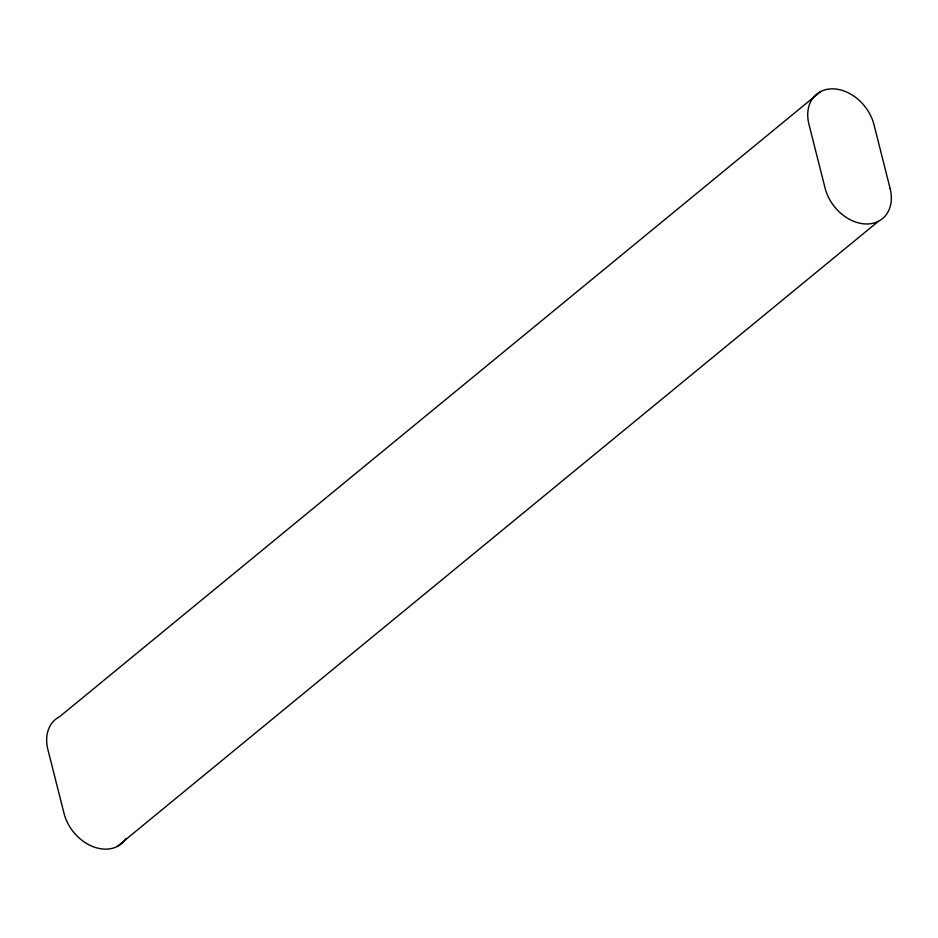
<?xml version="1.0" encoding="UTF-8"?>
<svg xmlns="http://www.w3.org/2000/svg" width="938" height="938" viewBox="0 0 938 938"><rect width="100%" height="100%" fill="white"/><g stroke="black" fill="none" stroke-linecap="round" stroke-linejoin="round"><path stroke-width="1.41" d="M820.691 91.525L59.61 716.691A39.115 29.524 50.6 0 0 47.873 749.497L64.065 813.504A39.115 29.524 50.6 0 0 92.44 846.404A39.115 29.524 50.6 0 0 125.891 838.795M117.309 846.475L878.39 221.309M890.127 188.503L873.935 124.496A39.115 29.524 50.6 0 0 832.44 88.852A39.115 29.524 50.6 0 0 808.955 124.332L825.147 188.339A39.115 29.524 50.6 0 0 866.642 223.983A39.115 29.524 50.6 0 0 890.127 188.503"/></g></svg>
